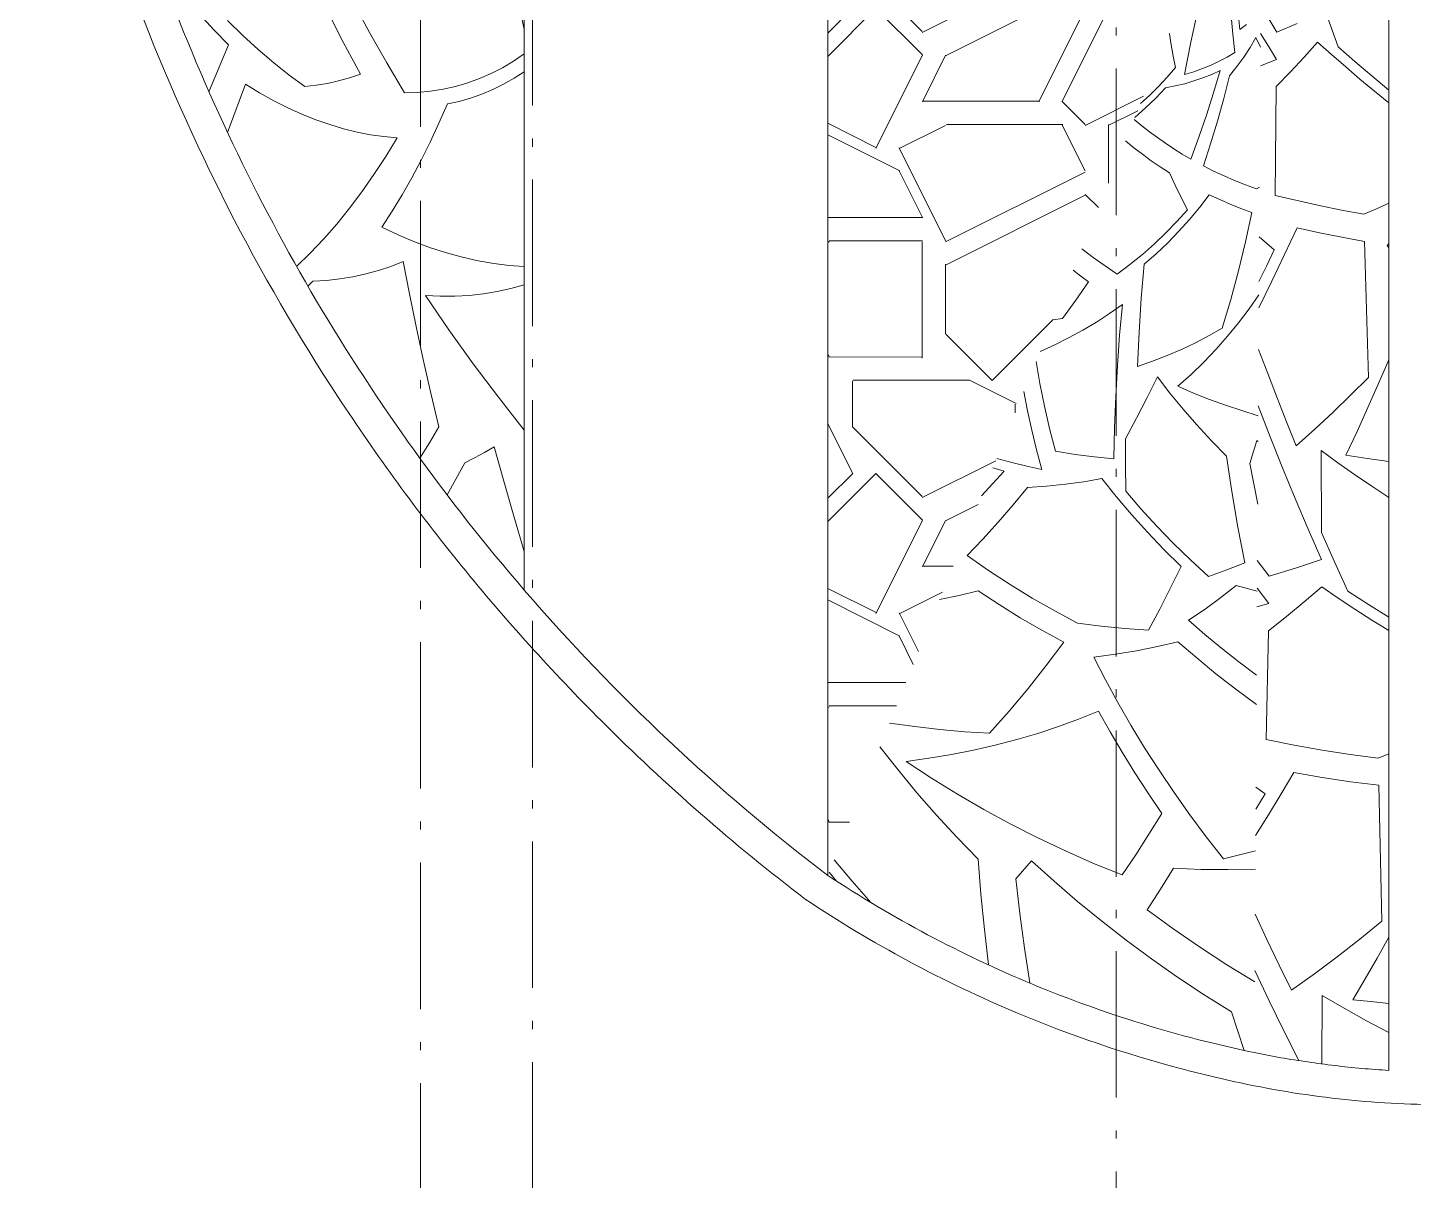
# Model space of a CAD drawing. Header units: metres. Extents: x -55 to 263, y -124 to 62.
# Drawn here: x -17.02 to 0, y -89.28 to -75.12 of the extents above; entities that cross this region are included whole.
import ezdxf

# ---------------------------------------------------------------- set-up
doc = ezdxf.new("R2010")
doc.units = ezdxf.units.M
doc.linetypes.add('01_Grid', pattern=[2.61, 1.8, -0.405, 0, -0.405])
for name, color, linetype, lineweight in [('0-1', 7, 'Continuous', 5), ('03EJES-1', 1, '01_Grid', 5), ('14HATCH-2', 254, 'Continuous', 5), ('46BANQ', 8, 'Continuous', 5), ('46BANQ-1', 53, 'Continuous', 5)]:
    doc.layers.add(name, color=color, linetype=linetype, lineweight=lineweight)

# ---------------------------------------------------------------- blocks, each defined once
blk = doc.blocks.new('FP_1-A1 _ A250')
at = {"layer": '14HATCH-2'}
for p, q in [((-1.675, -75.174), (-1.775, -75.012)), ((-0.924, -75.356), (-1.055, -74.993)), ((-1.778, -75.349), (-1.876, -75.19)), ((-1.675, -75.174), (-1.425, -75.07)), ((-1.679, -75.509), (-1.778, -75.349)), ((-1.341, -75.481), (-1.175, -75.298)), ((-1.003, -75.45), (-1.175, -75.298)), ((-0.718, -75.535), (-0.924, -75.356)), ((-1.878, -75.588), (-1.679, -75.509)), ((-1.51, -75.663), (-1.341, -75.481)), ((-0.83, -75.601), (-1.003, -75.45)), ((-0.51, -75.711), (-0.718, -75.535)), ((-1.682, -75.843), (-1.51, -75.663)), ((-0.655, -75.751), (-0.83, -75.601)), ((-0.299, -75.886), (-0.51, -75.711)), ((-1.698, -77.18), (-1.682, -75.843)), ((-0.478, -75.899), (-0.655, -75.751)), ((-0.3, -76.045), (-0.478, -75.899)), ((-1.427, -77.245), (-1.698, -77.18)), ((-1.155, -77.305), (-1.427, -77.245)), ((-0.882, -77.361), (-1.155, -77.305)), ((-0.609, -77.413), (-0.882, -77.361)), ((-0.609, -77.413), (-0.453, -77.344)), ((-0.453, -77.344), (-0.299, -77.275)), ((-1.58, -77.908), (-1.427, -77.579)), ((-1.152, -77.639), (-1.427, -77.579)), ((-1.707, -77.849), (-1.891, -77.69)), ((-0.876, -77.695), (-1.152, -77.639)), ((-0.599, -77.747), (-0.876, -77.695)), ((-0.55, -79.416), (-0.599, -77.747)), ((-1.8, -78.043), (-1.707, -77.849)), ((-1.736, -78.236), (-1.58, -77.908)), ((-0.322, -77.794), (-0.3, -77.77)), ((-0.3, -77.823), (-0.322, -77.794)), ((-1.895, -78.237), (-1.8, -78.043)), ((-1.897, -78.561), (-1.736, -78.236)), ((-1.788, -79.37), (-1.9, -79.074)), ((-0.427, -79.493), (-0.299, -79.199)), ((-1.673, -79.666), (-1.788, -79.37)), ((-0.766, -79.63), (-0.55, -79.416)), ((-0.986, -79.842), (-0.766, -79.63)), ((-0.557, -79.786), (-0.427, -79.493)), ((-1.757, -80.148), (-1.904, -79.767)), ((-1.557, -79.961), (-1.673, -79.666)), ((-0.691, -80.079), (-0.557, -79.786)), ((-1.437, -80.256), (-1.557, -79.961)), ((-1.21, -80.051), (-0.986, -79.842)), ((-1.437, -80.256), (-1.21, -80.051)), ((-0.828, -80.37), (-0.691, -80.079)), ((-1.605, -80.527), (-1.757, -80.148)), ((-1.128, -81.32), (-1.133, -80.316)), ((-0.928, -80.465), (-1.133, -80.316)), ((-0.72, -80.611), (-0.928, -80.465)), ((-0.564, -80.411), (-0.828, -80.37)), ((-0.299, -80.448), (-0.564, -80.411)), ((-1.449, -80.904), (-1.605, -80.527)), ((-0.511, -80.753), (-0.72, -80.611)), ((-0.299, -80.892), (-0.511, -80.753)), ((-1.29, -81.28), (-1.449, -80.904)), ((-1.127, -81.655), (-1.29, -81.28)), ((-0.967, -81.682), (-1.128, -81.32)), ((-1.768, -81.86), (-1.916, -81.666)), ((-1.446, -81.761), (-1.127, -81.655)), ((-1.768, -81.86), (-1.446, -81.761)), ((-0.802, -82.042), (-0.967, -81.682)), ((-1.774, -82.194), (-1.918, -82.007)), ((-1.341, -82.173), (-1.125, -81.989)), ((-0.921, -82.129), (-1.125, -81.989)), ((-1.559, -82.352), (-1.341, -82.173)), ((-0.716, -82.265), (-0.921, -82.129)), ((-0.552, -82.205), (-0.802, -82.042)), ((-1.92, -82.235), (-1.774, -82.194)), ((-1.78, -82.528), (-1.559, -82.352)), ((-0.508, -82.397), (-0.716, -82.265)), ((-0.299, -82.363), (-0.552, -82.205)), ((-1.805, -83.864), (-1.78, -82.528)), ((-0.299, -82.526), (-0.508, -82.397)), ((-1.463, -83.935), (-1.805, -83.864)), ((-1.12, -83.997), (-1.463, -83.935)), ((-0.775, -84.049), (-1.12, -83.997)), ((-0.43, -84.092), (-0.775, -84.049)), ((-0.43, -84.092), (-0.299, -84.042)), ((-1.621, -84.531), (-1.466, -84.27)), ((-1.12, -84.332), (-1.466, -84.27)), ((-0.771, -84.384), (-1.12, -84.332)), ((-0.422, -84.426), (-0.771, -84.384)), ((-1.935, -84.721), (-1.818, -84.532)), ((-1.818, -84.532), (-1.933, -84.45)), ((-1.778, -84.789), (-1.621, -84.531)), ((-0.385, -86.097), (-0.422, -84.426)), ((-1.937, -85.045), (-1.778, -84.789)), ((-1.797, -86.323), (-1.943, -86.01)), ((-0.658, -86.319), (-0.385, -86.097)), ((-1.647, -86.635), (-1.797, -86.323)), ((-0.934, -86.534), (-0.658, -86.319)), ((-0.445, -86.55), (-0.3, -86.292)), ((-1.213, -86.743), (-0.934, -86.534)), ((-0.593, -86.806), (-0.445, -86.55)), ((-1.77, -87.075), (-1.947, -86.703)), ((-1.496, -86.945), (-1.647, -86.635)), ((-1.495, -86.945), (-1.213, -86.743)), ((-0.743, -87.061), (-0.593, -86.806)), ((-1.589, -87.444), (-1.77, -87.075)), ((-1.122, -87.851), (-1.12, -87.009)), ((-0.849, -87.167), (-1.12, -87.009)), ((-0.521, -87.085), (-0.743, -87.061)), ((-0.299, -87.106), (-0.521, -87.085)), ((-0.575, -87.319), (-0.849, -87.167)), ((-1.404, -87.81), (-1.589, -87.444)), ((-0.299, -87.465), (-0.575, -87.319))]:
    blk.add_line(p, q, dxfattribs=at)
blk = doc.blocks.new('FP_2-A1 _ A250')
at = {"layer": '14HATCH-2'}
for p, q in [((-12.817, -75.179), (-13.018, -74.803)), ((-10.918, -75.143), (-10.988, -74.806)), ((-14.906, -74.954), (-14.729, -75.146)), ((-14.562, -75.032), (-14.374, -75.216)), ((-14.562, -75.032), (-14.374, -75.216)), ((-13.142, -75.298), (-13.344, -74.899)), ((-14.729, -75.146), (-14.551, -75.329)), ((-12.608, -75.551), (-12.817, -75.179)), ((-14.79, -75.909), (-14.551, -75.329)), ((-14.374, -75.216), (-14.185, -75.389)), ((-14.374, -75.216), (-14.185, -75.389)), ((-12.931, -75.693), (-13.142, -75.298)), ((-14.185, -75.389), (-13.995, -75.551)), ((-14.185, -75.389), (-13.995, -75.551)), ((-13.995, -75.551), (-13.805, -75.703)), ((-13.995, -75.551), (-13.805, -75.703)), ((-12.39, -75.921), (-12.608, -75.551)), ((-11.184, -75.612), (-11.049, -75.532)), ((-11.049, -75.532), (-10.918, -75.442)), ((-13.805, -75.703), (-13.615, -75.844)), ((-13.805, -75.703), (-13.615, -75.844)), ((-13.064, -75.737), (-12.931, -75.693)), ((-11.466, -75.745), (-11.323, -75.683)), ((-11.323, -75.683), (-11.184, -75.612)), ((-11.043, -75.741), (-10.918, -75.661)), ((-14.562, -76.409), (-14.342, -75.816)), ((-14.342, -75.816), (-14.168, -75.922)), ((-13.615, -75.844), (-13.475, -75.828)), ((-13.475, -75.828), (-13.336, -75.805)), ((-13.336, -75.805), (-13.199, -75.775)), ((-13.199, -75.775), (-13.064, -75.737)), ((-12.07, -75.9), (-11.914, -75.875)), ((-11.914, -75.875), (-11.762, -75.841)), ((-11.762, -75.841), (-11.612, -75.798)), ((-11.612, -75.798), (-11.466, -75.745)), ((-11.439, -75.936), (-11.304, -75.879)), ((-11.304, -75.879), (-11.172, -75.814)), ((-11.172, -75.814), (-11.043, -75.741)), ((-14.168, -75.922), (-13.994, -76.018)), ((-13.994, -76.018), (-13.821, -76.105)), ((-12.39, -75.921), (-12.229, -75.915)), ((-12.229, -75.915), (-12.07, -75.9)), ((-11.966, -76.294), (-11.862, -76.057)), ((-11.862, -76.057), (-11.718, -76.025)), ((-11.718, -76.025), (-11.577, -75.984)), ((-11.577, -75.984), (-11.439, -75.936)), ((-13.821, -76.105), (-13.649, -76.182)), ((-13.649, -76.182), (-13.478, -76.251)), ((-13.478, -76.251), (-13.308, -76.31)), ((-13.308, -76.31), (-13.139, -76.361)), ((-13.139, -76.361), (-12.972, -76.402)), ((-12.972, -76.402), (-12.807, -76.435)), ((-12.074, -76.525), (-11.966, -76.294)), ((-12.807, -76.435), (-12.643, -76.458)), ((-12.643, -76.458), (-12.481, -76.473)), ((-12.62, -76.703), (-12.481, -76.473)), ((-12.185, -76.748), (-12.074, -76.525)), ((-12.764, -76.925), (-12.62, -76.703)), ((-12.3, -76.964), (-12.185, -76.748)), ((-12.912, -77.137), (-12.764, -76.925)), ((-12.418, -77.174), (-12.3, -76.964)), ((-13.064, -77.339), (-12.912, -77.137)), ((-12.54, -77.376), (-12.418, -77.174)), ((-13.221, -77.532), (-13.064, -77.339)), ((-12.666, -77.571), (-12.54, -77.376)), ((-13.381, -77.715), (-13.221, -77.532)), ((-12.666, -77.571), (-12.466, -77.665)), ((-13.546, -77.889), (-13.381, -77.715)), ((-12.466, -77.665), (-12.266, -77.749)), ((-12.266, -77.749), (-12.068, -77.823)), ((-13.714, -78.053), (-13.546, -77.889)), ((-12.068, -77.823), (-11.872, -77.886)), ((-11.872, -77.886), (-11.677, -77.94)), ((-12.865, -78.146), (-12.709, -78.103)), ((-12.709, -78.103), (-12.555, -78.052)), ((-12.555, -78.052), (-12.404, -77.993)), ((-12.327, -78.39), (-12.404, -77.993)), ((-11.677, -77.94), (-11.484, -77.983)), ((-11.484, -77.983), (-11.293, -78.017)), ((-11.293, -78.017), (-11.104, -78.041)), ((-11.104, -78.041), (-10.918, -78.055)), ((-13.575, -78.296), (-13.514, -78.235)), ((-13.514, -78.235), (-13.348, -78.225)), ((-13.348, -78.225), (-13.185, -78.207)), ((-13.185, -78.207), (-13.024, -78.18)), ((-13.024, -78.18), (-12.865, -78.146)), ((-12.245, -78.791), (-12.327, -78.39)), ((-11.843, -78.832), (-12.132, -78.41)), ((-12.132, -78.41), (-11.95, -78.42)), ((-11.95, -78.42), (-11.771, -78.419)), ((-11.771, -78.419), (-11.594, -78.41)), ((-11.594, -78.41), (-11.42, -78.391)), ((-11.42, -78.391), (-11.25, -78.363)), ((-11.25, -78.363), (-11.082, -78.326)), ((-11.082, -78.326), (-10.918, -78.279)), ((-12.158, -79.198), (-12.245, -78.791)), ((-11.545, -79.248), (-11.843, -78.832)), ((-12.065, -79.608), (-12.158, -79.198)), ((-11.236, -79.659), (-11.545, -79.248)), ((-11.967, -80.024), (-12.065, -79.608)), ((-10.918, -80.065), (-11.236, -79.659)), ((-12.083, -80.219), (-11.967, -80.024)), ((-12.201, -80.409), (-12.083, -80.219)), ((-11.407, -80.34), (-11.289, -80.269)), ((-11.171, -80.693), (-11.289, -80.269)), ((-11.757, -80.665), (-11.65, -80.467)), ((-11.65, -80.467), (-11.528, -80.406)), ((-11.528, -80.406), (-11.407, -80.34)), ((-11.867, -80.858), (-11.757, -80.665)), ((-11.048, -81.122), (-11.171, -80.693)), ((-10.918, -81.555), (-11.048, -81.122))]:
    blk.add_line(p, q, dxfattribs=at)
blk = doc.blocks.new('FP_3-A1 _ A250')
at = {"layer": '14HATCH-2'}
for p, q in [((-2.73, -75.299), (-2.644, -74.907)), ((-2.217, -75.2), (-2.235, -74.975)), ((-2.131, -75.141), (-2.152, -74.939)), ((-2.994, -75.194), (-2.999, -75.189)), ((-2.974, -75.332), (-2.994, -75.194)), ((-2.191, -75.426), (-2.217, -75.2)), ((-2.131, -75.141), (-2.049, -75.079)), ((-2.949, -75.471), (-2.974, -75.332)), ((-2.808, -75.694), (-2.73, -75.299)), ((-2.083, -75.481), (-2.004, -75.362)), ((-2.004, -75.362), (-1.932, -75.239)), ((-1.876, -75.361), (-1.932, -75.239)), ((-2.919, -75.611), (-2.949, -75.471)), ((-2.484, -75.58), (-2.383, -75.533)), ((-2.383, -75.533), (-2.285, -75.482)), ((-2.285, -75.482), (-2.191, -75.426)), ((-2.167, -75.597), (-2.083, -75.481)), ((-3.021, -75.727), (-2.919, -75.611)), ((-2.808, -75.694), (-2.697, -75.661)), ((-2.697, -75.661), (-2.589, -75.622)), ((-2.589, -75.622), (-2.484, -75.58)), ((-2.583, -75.736), (-2.476, -75.694)), ((-2.476, -75.694), (-2.372, -75.647)), ((-2.454, -75.922), (-2.372, -75.647)), ((-2.328, -75.99), (-2.257, -75.71)), ((-2.257, -75.71), (-2.167, -75.597)), ((-3.236, -75.948), (-3.126, -75.839)), ((-3.163, -75.985), (-3.043, -75.86)), ((-3.126, -75.839), (-3.021, -75.727)), ((-3.043, -75.86), (-2.923, -75.836)), ((-2.923, -75.836), (-2.807, -75.808)), ((-2.807, -75.808), (-2.694, -75.774)), ((-2.694, -75.774), (-2.583, -75.736)), ((-3.349, -76.053), (-3.236, -75.948)), ((-3.288, -76.106), (-3.163, -75.985)), ((-2.541, -76.196), (-2.454, -75.922)), ((-2.406, -76.269), (-2.328, -75.99)), ((-3.418, -76.223), (-3.288, -76.106)), ((-2.633, -76.466), (-2.541, -76.196)), ((-3.335, -76.324), (-3.428, -76.248)), ((-3.24, -76.398), (-3.335, -76.324)), ((-3.142, -76.47), (-3.24, -76.398)), ((-2.489, -76.545), (-2.406, -76.269)), ((-3.432, -76.596), (-3.535, -76.512)), ((-3.043, -76.54), (-3.142, -76.47)), ((-2.941, -76.607), (-3.043, -76.54)), ((-2.731, -76.734), (-2.633, -76.466)), ((-2.578, -76.818), (-2.489, -76.545)), ((-3.326, -76.676), (-3.432, -76.596)), ((-3.218, -76.755), (-3.326, -76.676)), ((-2.837, -76.672), (-2.941, -76.607)), ((-2.731, -76.734), (-2.837, -76.672)), ((-3.107, -76.83), (-3.218, -76.755)), ((-2.994, -76.903), (-3.107, -76.83)), ((-2.925, -77.054), (-2.994, -76.903)), ((-2.452, -76.881), (-2.578, -76.818)), ((-2.324, -76.941), (-2.452, -76.881)), ((-2.851, -77.206), (-2.925, -77.054)), ((-2.194, -76.997), (-2.324, -76.941)), ((-2.062, -77.05), (-2.194, -76.997)), ((-1.927, -77.099), (-2.062, -77.05)), ((-1.927, -77.099), (-1.887, -77.081)), ((-2.772, -77.356), (-2.851, -77.206)), ((-2.623, -77.327), (-2.505, -77.173)), ((-2.377, -77.232), (-2.505, -77.173)), ((-2.248, -77.288), (-2.377, -77.232)), ((-2.902, -77.501), (-2.772, -77.356)), ((-2.747, -77.476), (-2.623, -77.327)), ((-2.116, -77.34), (-2.248, -77.288)), ((-1.982, -77.389), (-2.116, -77.34)), ((-2.06, -77.749), (-1.982, -77.389)), ((-3.038, -77.64), (-2.902, -77.501)), ((-2.878, -77.621), (-2.747, -77.476)), ((-3.179, -77.775), (-3.038, -77.64)), ((-3.157, -77.897), (-3.014, -77.762)), ((-3.014, -77.762), (-2.878, -77.621)), ((-2.146, -78.106), (-2.06, -77.749)), ((-3.93, -77.943), (-4.071, -77.835)), ((-3.48, -78.029), (-3.327, -77.905)), ((-3.327, -77.905), (-3.179, -77.775)), ((-3.305, -78.027), (-3.157, -77.897)), ((-4.084, -78.172), (-4.178, -78.099)), ((-3.786, -78.047), (-3.93, -77.943)), ((-3.638, -78.148), (-3.786, -78.047)), ((-3.638, -78.148), (-3.48, -78.029)), ((-3.34, -78.442), (-3.305, -78.027)), ((-4.145, -78.469), (-3.988, -78.243)), ((-3.988, -78.243), (-4.084, -78.172)), ((-2.242, -78.46), (-2.146, -78.106)), ((-3.367, -78.86), (-3.34, -78.442)), ((-2.017, -78.574), (-1.895, -78.4)), ((-4.308, -78.692), (-4.145, -78.469)), ((-3.729, -78.632), (-3.572, -78.522)), ((-3.606, -78.896), (-3.572, -78.522)), ((-2.347, -78.81), (-2.242, -78.46)), ((-2.145, -78.744), (-2.017, -78.574)), ((-4.425, -78.709), (-4.308, -78.692)), ((-4.425, -78.709), (-4.308, -78.692)), ((-4.057, -78.835), (-3.891, -78.736)), ((-3.891, -78.736), (-3.729, -78.632)), ((-2.281, -78.91), (-2.145, -78.744)), ((-4.404, -79.016), (-4.228, -78.928)), ((-4.228, -78.928), (-4.057, -78.835)), ((-3.634, -79.272), (-3.606, -78.896)), ((-3.386, -79.281), (-3.367, -78.86)), ((-2.674, -78.99), (-2.508, -78.903)), ((-2.508, -78.903), (-2.347, -78.81)), ((-2.423, -79.072), (-2.281, -78.91)), ((-4.583, -79.099), (-4.404, -79.016)), ((-3.021, -79.148), (-2.845, -79.072)), ((-2.845, -79.072), (-2.674, -78.99)), ((-2.572, -79.228), (-2.423, -79.072)), ((-4.585, -79.493), (-4.632, -79.221)), ((-3.655, -79.651), (-3.634, -79.272)), ((-3.386, -79.281), (-3.201, -79.218)), ((-3.201, -79.218), (-3.021, -79.148)), ((-2.728, -79.379), (-2.572, -79.228)), ((-3.267, -79.665), (-3.141, -79.408)), ((-2.988, -79.608), (-3.141, -79.408)), ((-2.891, -79.526), (-2.728, -79.379)), ((-4.736, -79.826), (-4.782, -79.589)), ((-4.53, -79.768), (-4.585, -79.493)), ((-2.827, -79.806), (-2.988, -79.608)), ((-2.699, -79.608), (-2.891, -79.526)), ((-2.504, -79.686), (-2.699, -79.608)), ((-4.466, -80.045), (-4.53, -79.768)), ((-3.67, -80.032), (-3.655, -79.651)), ((-3.398, -79.918), (-3.267, -79.665)), ((-2.657, -80.001), (-2.827, -79.806)), ((-2.306, -79.758), (-2.504, -79.686)), ((-2.107, -79.825), (-2.306, -79.758)), ((-4.684, -80.065), (-4.736, -79.826)), ((-3.535, -80.169), (-3.398, -79.918)), ((-1.905, -79.887), (-2.107, -79.825)), ((-4.626, -80.305), (-4.684, -80.065)), ((-4.393, -80.323), (-4.466, -80.045)), ((-3.677, -80.416), (-3.67, -80.032)), ((-2.479, -80.194), (-2.657, -80.001)), ((-4.562, -80.547), (-4.626, -80.305)), ((-3.535, -80.49), (-3.535, -80.169)), ((-2.294, -80.384), (-2.479, -80.194)), ((-2.006, -80.475), (-1.921, -80.191)), ((-1.907, -80.204), (-1.921, -80.191)), ((-5.115, -80.412), (-4.931, -80.462)), ((-4.931, -80.462), (-4.746, -80.507)), ((-4.393, -80.323), (-4.153, -80.362)), ((-4.153, -80.362), (-3.915, -80.393)), ((-3.915, -80.393), (-3.677, -80.416)), ((-2.228, -80.819), (-2.294, -80.384)), ((-1.96, -80.725), (-2.006, -80.475)), ((-5.162, -80.528), (-5.024, -80.567)), ((-5.162, -80.721), (-5.024, -80.567)), ((-4.746, -80.507), (-4.562, -80.547)), ((-3.53, -80.812), (-3.535, -80.49)), ((-5.302, -80.873), (-5.162, -80.721)), ((-4.914, -80.983), (-4.736, -80.767)), ((-4.736, -80.767), (-4.503, -80.751)), ((-4.503, -80.751), (-4.273, -80.728)), ((-4.273, -80.728), (-4.047, -80.698)), ((-4.047, -80.698), (-3.825, -80.659)), ((-3.647, -80.881), (-3.824, -80.659)), ((-3.344, -81.029), (-3.53, -80.812)), ((-2.154, -81.255), (-2.228, -80.819)), ((-1.911, -80.975), (-1.96, -80.725)), ((-5.097, -81.195), (-4.914, -80.983)), ((-3.461, -81.101), (-3.647, -80.881)), ((-3.266, -81.317), (-3.461, -81.101)), ((-3.15, -81.242), (-3.344, -81.029)), ((-5.285, -81.402), (-5.097, -81.195)), ((-3.063, -81.53), (-3.266, -81.317)), ((-2.947, -81.452), (-3.15, -81.242)), ((-2.07, -81.693), (-2.154, -81.255)), ((-5.478, -81.606), (-5.285, -81.402)), ((-2.735, -81.659), (-2.947, -81.452)), ((-5.218, -81.787), (-5.478, -81.606)), ((-2.851, -81.74), (-3.063, -81.53)), ((-2.515, -81.862), (-2.735, -81.659)), ((-4.952, -81.961), (-5.218, -81.787)), ((-2.98, -82.003), (-2.851, -81.74)), ((-2.515, -81.862), (-2.29, -81.781)), ((-2.29, -81.781), (-2.07, -81.693)), ((-4.681, -82.127), (-4.952, -81.961)), ((-3.114, -82.263), (-2.98, -82.003)), ((-2.363, -82.119), (-2.174, -81.971)), ((-1.918, -82.044), (-2.174, -81.971)), ((-5.817, -82.144), (-5.578, -82.095)), ((-5.578, -82.095), (-5.342, -82.039)), ((-5.086, -82.207), (-5.342, -82.039)), ((-4.404, -82.285), (-4.681, -82.127)), ((-2.558, -82.262), (-2.363, -82.119)), ((-4.826, -82.369), (-5.086, -82.207)), ((-4.123, -82.435), (-4.404, -82.285)), ((-3.253, -82.52), (-3.114, -82.263)), ((-2.759, -82.399), (-2.558, -82.262)), ((-4.56, -82.523), (-4.826, -82.369)), ((-4.29, -82.669), (-4.56, -82.523)), ((-4.123, -82.435), (-3.832, -82.473)), ((-3.832, -82.473), (-3.542, -82.501)), ((-3.542, -82.501), (-3.253, -82.52)), ((-2.56, -82.573), (-2.759, -82.399)), ((-4.507, -82.957), (-4.29, -82.669)), ((-3.142, -82.722), (-2.89, -82.663)), ((-2.66, -82.862), (-2.89, -82.663)), ((-2.354, -82.743), (-2.56, -82.573)), ((-3.923, -82.854), (-3.659, -82.818)), ((-3.78, -83.133), (-3.923, -82.854)), ((-3.659, -82.818), (-3.398, -82.774)), ((-3.398, -82.774), (-3.142, -82.722)), ((-2.423, -83.057), (-2.66, -82.862)), ((-2.142, -82.911), (-2.354, -82.743)), ((-4.731, -83.239), (-4.507, -82.957)), ((-1.925, -83.075), (-2.142, -82.911)), ((-3.628, -83.411), (-3.78, -83.133)), ((-2.179, -83.247), (-2.423, -83.057)), ((-4.963, -83.515), (-4.731, -83.239)), ((-1.927, -83.433), (-2.179, -83.247)), ((-5.203, -83.785), (-4.963, -83.515)), ((-4.11, -83.614), (-3.866, -83.516)), ((-3.724, -83.769), (-3.866, -83.516)), ((-3.468, -83.689), (-3.628, -83.411)), ((-6.432, -83.662), (-6.122, -83.707)), ((-6.122, -83.707), (-5.814, -83.743)), ((-4.612, -83.789), (-4.358, -83.705)), ((-4.358, -83.705), (-4.11, -83.614)), ((-3.299, -83.966), (-3.468, -83.689)), ((-5.814, -83.743), (-5.507, -83.769)), ((-5.507, -83.769), (-5.203, -83.785)), ((-5.133, -83.935), (-4.87, -83.865)), ((-4.87, -83.865), (-4.612, -83.789)), ((-3.576, -84.022), (-3.724, -83.769)), ((-6.328, -84.239), (-6.551, -83.956)), ((-5.948, -84.096), (-5.672, -84.05)), ((-5.672, -84.05), (-5.401, -83.996)), ((-5.401, -83.996), (-5.133, -83.935)), ((-3.42, -84.273), (-3.576, -84.022)), ((-3.122, -84.242), (-3.299, -83.966)), ((-6.227, -84.134), (-5.948, -84.096)), ((-5.915, -84.339), (-6.227, -84.134)), ((-6.096, -84.518), (-6.328, -84.239)), ((-5.597, -84.536), (-5.915, -84.339)), ((-3.258, -84.524), (-3.42, -84.273)), ((-2.937, -84.516), (-3.122, -84.242)), ((-5.854, -84.794), (-6.096, -84.518)), ((-5.274, -84.724), (-5.597, -84.536)), ((-3.089, -84.774), (-3.258, -84.524)), ((-2.744, -84.789), (-2.937, -84.516)), ((-4.944, -84.903), (-5.274, -84.724)), ((-5.604, -85.066), (-5.854, -84.794)), ((-4.61, -85.073), (-4.944, -84.903)), ((-3.246, -85.029), (-3.089, -84.774)), ((-2.542, -85.06), (-2.744, -84.789)), ((-5.344, -85.334), (-5.604, -85.066)), ((-4.27, -85.234), (-4.61, -85.073)), ((-3.409, -85.28), (-3.246, -85.029)), ((-2.331, -85.329), (-2.542, -85.06)), ((-3.926, -85.386), (-4.27, -85.234)), ((-2.134, -85.283), (-1.938, -85.233)), ((-6.89, -85.606), (-7.113, -85.341)), ((-5.31, -85.765), (-5.344, -85.334)), ((-4.882, -85.578), (-4.687, -85.355)), ((-4.41, -85.606), (-4.687, -85.355)), ((-3.577, -85.528), (-3.926, -85.386)), ((-3.577, -85.528), (-3.409, -85.28)), ((-2.331, -85.329), (-2.134, -85.283)), ((-7.085, -85.603), (-7.175, -85.495)), ((-4.833, -86.002), (-4.882, -85.578)), ((-3.105, -85.703), (-2.946, -85.447)), ((-2.946, -85.447), (-2.608, -85.46)), ((-2.608, -85.46), (-2.273, -85.463)), ((-2.273, -85.463), (-1.939, -85.457)), ((-6.661, -85.868), (-6.89, -85.606)), ((-4.124, -85.853), (-4.41, -85.606)), ((-3.27, -85.956), (-3.105, -85.703)), ((-5.267, -86.198), (-5.31, -85.765)), ((-3.83, -86.094), (-4.124, -85.853)), ((-4.776, -86.428), (-4.833, -86.002)), ((-3.527, -86.33), (-3.83, -86.094)), ((-2.952, -86.188), (-3.27, -85.956)), ((-5.217, -86.634), (-5.267, -86.198)), ((-2.626, -86.412), (-2.952, -86.188)), ((-4.711, -86.856), (-4.776, -86.428)), ((-3.216, -86.559), (-3.527, -86.33)), ((-2.291, -86.631), (-2.626, -86.412)), ((-2.897, -86.783), (-3.216, -86.559)), ((-2.569, -87), (-2.897, -86.783)), ((-1.948, -86.842), (-2.291, -86.631)), ((-2.234, -87.211), (-2.569, -87)), ((-2.078, -87.684), (-2.234, -87.211))]:
    blk.add_line(p, q, dxfattribs=at)
blk = doc.blocks.new('22011_AR_rvt-1-A1 _ A250')
at = {"layer": '14HATCH-2'}
h = blk.add_hatch(dxfattribs=at)
h.set_pattern_fill('FP_4', color=256, style=0, pattern_type=2)
h.set_pattern_definition([(359.988, (1.108, -0.0327), (5.71418, 5.71282), [1.714, -4]), (359.988, (4.536, 0.538), (5.71418, 5.71282), [1.429, -4.286]), (359.988, (4.25, 0.824), (5.71418, 5.71282), [1.143, -4.571]), (359.988, (2.536, 2.253), (5.71418, 5.71282), [0.85715, -0.85715, 1.143, -2.857]), (359.988, (2.536, 2.539), (5.71418, 5.71282), [1.143, -0.28572, 1.429, -2.857]), (359.988, (-0.0353, 3.682), (5.71418, 5.71282), [1.429, -4.286]), (359.988, (5.393, 3.967), (5.71418, 5.71282), [1.429, -4.286]), (90, (-0.0353, 1.11), (-5.714, 5.716), [0.85717, -4.857]), (90, (0.822, 5.396), (-5.714, 5.716), [0.57145, -5.143]), (90, (1.108, -0.0327), (-5.714, 5.716), [0.85717, -4.857]), (90, (1.679, 5.11), (-5.714, 5.716), [0.28572, -5.429]), (90, (1.965, 2.824), (-5.714, 5.716), [0.85717, -4.857]), (90, (2.536, 0.824), (-5.714, 5.716), [1.429, -4.286]), (90, (3.108, 4.824), (-5.714, 5.716), [0.85717, -4.857]), (90, (3.679, 2.538), (-5.714, 5.716), [1.143, -4.572]), (90, (3.965, 2.538), (-5.714, 5.716), [1.143, -4.572]), (90, (4.536, -0.0334), (-5.714, 5.716), [0.57145, -5.143]), (90, (5.393, 0.8236), (-5.714, 5.716), [1.429, -4.286]), (44.995, (0.536, 0.539), (-0.0002, 5.71413), [2.424, -5.656]), (44.995, (1.108, 0.8245), (-0.0002, 5.71413), [1.212, -6.868]), (44.995, (3.679, 3.967), (-0.0002, 5.71413), [1.616, -6.464]), (44.995, (3.679, 4.253), (-0.0002, 5.71413), [1.212, -6.868]), (134.994, (1.679, 3.682), (-5.71413, 0.0013), [0.4041, -7.678]), (134.994, (0.536, 0.539), (-5.71413, 0.0013), [0.80822, -7.274]), (134.994, (2.25, 2.253), (-5.71413, 0.0013), [0.80822, -7.274]), (134.994, (3.679, 3.681), (-5.71413, 0.0013), [0.80822, -7.274]), (134.994, (5.393, 4.824), (-5.71413, 0.0013), [1.212, -6.87]), (134.994, (5.393, 4.538), (-5.71413, 0.0013), [0.80822, -7.274]), (134.994, (5.108, 5.11), (-5.71413, 0.0013), [0.80822, -7.274]), (134.994, (3.393, -0.033), (-5.71413, 0.0013), [1.212, -6.87]), (26.556, (5.108, 3.395), (5.714495, -0.00135), [0.6388, -12.138]), (26.556, (3.679, 1.967), (5.714495, -0.00135), [0.6388, -12.138]), (26.556, (1.679, 3.682), (5.714495, -0.00135), [1.278, -11.499]), (26.556, (1.965, 5.11), (5.714495, -0.00135), [1.278, -11.499]), (26.556, (1.965, 3.682), (5.714495, -0.00135), [1.278, -11.499]), (26.556, (5.393, 4.824), (5.714495, -0.00135), [1.278, -11.499]), (26.556, (-0.0353, 1.968), (5.714495, -0.00135), [1.917, -10.86]), (26.556, (-0.0353, 2.253), (5.714495, -0.00135), [1.917, -10.86]), (26.556, (-0.0353, 4.539), (5.714495, -0.00135), [1.917, -10.86]), (63.433, (2.822, 4.253), (-0.00025, 5.714495), [0.63882, -12.138]), (63.433, (5.393, 3.967), (-0.00025, 5.714495), [0.63882, -7.666, 1.278, -3.194]), (63.433, (4.822, 3.395), (-0.00025, 5.714495), [1.278, -11.499]), (63.433, (1.393, 3.967), (-0.00025, 5.714495), [1.278, -11.499]), (63.433, (1.108, 3.967), (-0.00025, 5.714495), [1.278, -11.499]), (63.433, (3.108, 4.538), (-0.00025, 5.714495), [1.917, -10.86]), (116.562, (1.679, 3.11), (-0.00014, 5.71405), [0.63893, -12.14]), (116.562, (5.393, 2.538), (-0.00014, 5.71405), [0.63893, -12.14]), (116.562, (4.25, 0.8239), (-0.00014, 5.71405), [1.278, -11.501]), (116.562, (3.965, 1.11), (-0.00014, 5.71405), [1.278, -11.501]), (116.562, (4.536, 5.11), (-0.00014, 5.71405), [1.278, -11.501]), (116.562, (-0.0353, 2.253), (-0.00014, 5.71405), [1.278, -11.501]), (116.562, (2.822, -0.033), (-0.00014, 5.71405), [1.917, -10.862]), (153.425, (4.822, 3.395), (-5.71405, 0.00144), [1.278, -11.501]), (153.425, (5.108, 3.109), (-5.71405, 0.00144), [1.278, -11.501]), (153.425, (0.8218, 0.253), (-5.71405, 0.00144), [0.63892, -12.14]), (153.425, (2.536, 2.539), (-5.71405, 0.00144), [0.63892, -12.14]), (153.425, (3.679, 4.253), (-5.71405, 0.00144), [0.63892, -12.14])])
h.paths.add_polyline_path([(-7.191, -85.534), (-1.972, -72.656), (-4.856, -72.656), (-4.856, -72.696), (-4.881, -72.696), (-4.881, -72.656), (-7.191, -72.656), (-7.191, -85.461)])
h.paths.add_polyline_path([(-4.856, -72.652), (-1.971, -72.652), (-1.932, -72.556), (-4.856, -72.556)])
h.paths.add_polyline_path([(-7.191, -72.652), (-4.881, -72.652), (-4.881, -72.556), (-7.191, -72.556)])
h.paths.add_polyline_path([(-4.852, -72.552), (-1.93, -72.552), (-1.891, -72.456), (-4.856, -72.456), (-4.856, -72.552)])
h.paths.add_polyline_path([(-7.191, -72.552), (-4.881, -72.552), (-4.881, -72.456), (-7.191, -72.456)])
h.paths.add_polyline_path([(-4.849, -72.452), (-1.89, -72.452), (-1.871, -72.395), (-1.882, -72.394), (-4.856, -72.397), (-4.852, -72.452)])
h.paths.add_polyline_path([(-6.596, -72.452), (-4.881, -72.452), (-4.882, -72.394), (-7.191, -72.394), (-7.191, -72.452), (-7.178, -72.452)])
at = {"layer": '46BANQ-1'}
for points in [[(-10.918, -82.029), (-11.871, -80.924), (-13.58, -78.544), (-15.472, -74.577), (-16.631, -70.337), (-16.892, -67.419), (-16.892, -65.96)], [(-17.016, -69.66), (-16.75, -71.438), (-15.833, -74.936), (-14.189, -78.156), (-13.203, -79.66)], [(-13.203, -79.66), (-12.734, -80.376), (-12.228, -81.068), (-11.688, -81.732)], [(-11.688, -81.732), (-11.148, -82.396), (-10.574, -83.032), (-9.969, -83.637)], [(-9.969, -83.637), (-9.186, -84.421), (-8.35, -85.152), (-7.469, -85.825)], [(-1.954, -87.71), (-2.885, -87.517), (-4.71, -86.955), (-6.397, -86.058), (-7.191, -85.534)], [(-0.3, -87.93), (-0.411, -87.923), (-0.633, -87.907), (-0.965, -87.872), (-1.296, -87.828), (-1.626, -87.775), (-1.845, -87.733), (-1.954, -87.71)], [(-2.859, -87.907), (-2.586, -87.979), (-2.311, -88.045), (-2.035, -88.102)]]:
    blk.add_open_spline(points, degree=3, dxfattribs=at)
for points, knots in [([(-0.3, -72.757), (-0.3, -73.319), (-0.3, -74.443), (-0.3, -76.691), (-0.3, -79.781), (-0.3, -83.715), (-0.3, -86.525), (-0.3, -87.93)], [0, 0, 0, 0, 0.111111, 0.222222, 0.444444, 0.722222, 1, 1, 1, 1]), ([(-7.469, -85.825), (-6.647, -86.374), (-5.148, -87.179), (-3.541, -87.726), (-2.859, -87.907)], [-1, -1, -1, -1, -0.5, -0.1428571, -0.1428571, -0.1428571, -0.1428571]), ([(-2.035, -88.102), (-1.613, -88.189), (-0.759, -88.319), (0.803, -88.385), (1.933, -88.273), (2.62, -88.144)], [-1, -1, -1, -1, -0.9375, -0.875, -0.7735849, -0.7735849, -0.7735849, -0.7735849])]:
    blk.add_open_spline(points, degree=3, knots=knots, dxfattribs=at)
for name in ['FP_2-A1 _ A250', 'FP_3-A1 _ A250', 'FP_1-A1 _ A250']:
    blk.add_blockref(name, (0, 0), dxfattribs=at)

msp = doc.modelspace()

# ---------------------------------------------------------------- linework, layer by layer
at = {"layer": '03EJES-1'}
for p, q in [((-12.192, -119.697), (-12.192, 57.931)), ((-10.815, -60.727), (-10.815, -113.763)), ((-3.651, -115.363), (-3.651, -60.727))]:
    msp.add_line(p, q, dxfattribs=at)
at = {"layer": '46BANQ'}
for p, q in [((-7.191, -72.393), (-7.191, -85.534)), ((-10.918, -82.029), (-10.918, -74.568))]:
    msp.add_line(p, q, dxfattribs=at)
msp.add_open_spline([(-7.191, -85.534), (-8.551, -84.499), (-9.802, -83.323), (-10.918, -82.029)], degree=3, dxfattribs=at)

# ---------------------------------------------------------------- block references
at = {"layer": '0-1'}
msp.add_blockref('22011_AR_rvt-1-A1 _ A250', (0, 0), dxfattribs=at)

doc.saveas('drawing.dxf')
